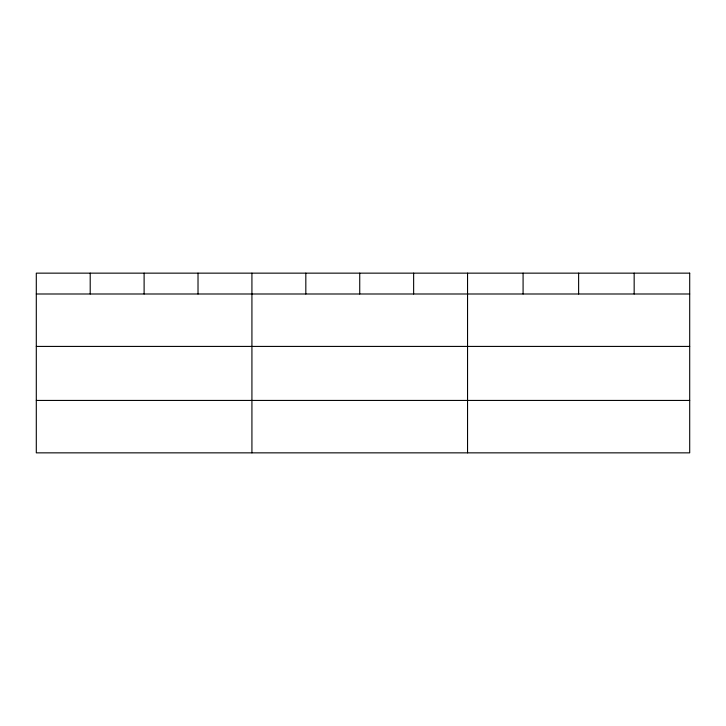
<?xml version="1.0" encoding="UTF-8"?>
<svg xmlns="http://www.w3.org/2000/svg" width="726" height="726" viewBox="0 0 726 726"><rect width="100%" height="100%" fill="white"/><g stroke="black" fill="none" stroke-linecap="round" stroke-linejoin="round"><path stroke-width="1.09" d="M36.3 293.994L689.7 293.994M36.3 346.42L689.7 346.42M36.3 400.434L689.7 400.434M634.161 273.148L634.161 293.994M578.622 273.148L578.622 293.994M523.083 273.148L523.083 293.994M467.544 273.148L467.544 452.852M413.639 273.148L413.639 293.994M359.733 273.148L359.733 293.994M305.827 273.148L305.827 293.994M251.922 273.148L251.922 452.852M198.016 273.148L198.016 293.994M144.111 273.148L144.111 293.994M90.206 273.148L90.206 293.994M689.7 273.148L36.3 273.148L36.3 452.852L689.7 452.852L689.7 273.148"/></g></svg>
